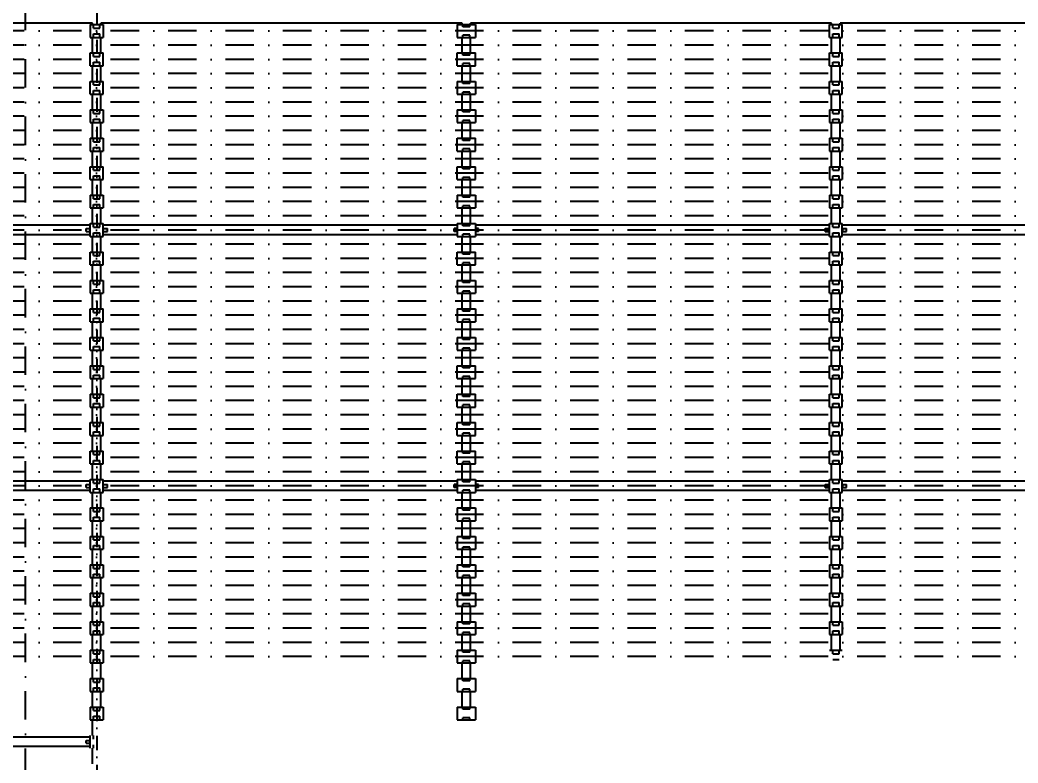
# Model space of a CAD drawing. Extents: x 641 to 1467, y 11 to 605.
# Drawn here: x 765.1 to 940.6, y 377.4 to 508.1 of the extents above; entities that cross this region are included whole.
import ezdxf

# ---------------------------------------------------------------- set-up
doc = ezdxf.new("R2010")
doc.units = 0
doc.header["$MEASUREMENT"] = 0
doc.linetypes.add('DASHDOT', pattern=[1, 0.5, -0.25, 0, -0.25])
doc.layers.get('0').update_dxf_attribs({"linetype": 'CONTINUOUS'})
doc.layers.get('DEFPOINTS').update_dxf_attribs({"linetype": 'CONTINUOUS'})
for name, color, linetype in [('DD0-2', 4, 'CONTINUOUS'), ('M1-1', 2, 'CONTINUOUS'), ('M1-2', 2, 'CONTINUOUS'), ('M21-1', 2, 'CONTINUOUS')]:
    doc.layers.add(name, color=color, linetype=linetype)
doc.styles.add('FS2312', font='', dxfattribs={"width": 0.8})
doc.styles.get('FS2312').set_extended_font_data('SimSun')
doc.dimstyles.new('ISO-25', dxfattribs={"dimtxt": 3.5, "dimasz": 3, "dimexe": 1.5, "dimexo": 0.5, "dimtad": 1, "dimdec": 1, "dimlfac": 2, "dimdsep": 46, "dimtxsty": 'FS2312', "dimblk": 'OPEN30', "dimcen": 0.09, "dimclrd": 4, "dimclre": 4, "dimclrt": 4, "dimadec": 0, "dimazin": 0, "dimtfac": 1, "dimtdec": 1, "dimtmove": 0, "dimatfit": 3, "dimldrblk": 'OPEN30', "dimfxl": 1, "dimlwd": 18, "dimlwe": 18, "dimarcsym": 0})

# ---------------------------------------------------------------- blocks, each defined once
blk = doc.blocks.new('_Open30')
at = {"color": 0, "linetype": 'ByBlock', "lineweight": -2}
for p, q in [((-1, 0.268), (0, 0)), ((0, 0), (-1, -0.268)), ((0, 0), (-1, 0))]:
    blk.add_line(p, q, dxfattribs=at)
blk = doc.blocks.new('*D304')
at = {"layer": 'DD0-2', "color": 4, "lineweight": 18, "transparency": 16777216}
for p, q in [((968.35, 510.14), (990.1, 510.14)), ((988.6, 254.64), (988.6, 507.14)), ((772.1, 251.64), (990.1, 251.64))]:
    blk.add_line(p, q, dxfattribs=at)
at = {"layer": 'DEFPOINTS', "color": 0, "transparency": 16777216}
for p in [(967.85, 510.14), (988.6, 510.14), (771.6, 251.64)]:
    blk.add_point(p, dxfattribs=at)
at = {"layer": 'DD0-2', "color": 4, "lineweight": 18, "transparency": 16777216, "xscale": 3, "yscale": 3, "zscale": 3}
for p, rotation in [((988.6, 510.14), 90), ((988.6, 251.64), 270)]:
    blk.add_blockref('_Open30', p, dxfattribs=dict(at, rotation=rotation))
at = {"layer": 'DD0-2', "color": 4, "transparency": 16777216, "insert": (984.46, 380.89), "char_height": 3.5, "attachment_point": 5, "rotation": 90, "style": 'FS2312'}
blk.add_mtext('517{\\H0.6x;\\S+0.2^ -0.3;}（大）', dxfattribs=at)

msp = doc.modelspace()

# ---------------------------------------------------------------- linework, layer by layer
at = {"layer": 'M1-1', "color": 7, "linetype": 'DASHDOT', "ltscale": 10}
for p, q in [((766.097, 243.6765), (766.097, 519.8985)), ((967.847, 506.1415), (719.347, 506.1415)), ((967.847, 503.6415), (719.347, 503.6415)), ((967.847, 501.1415), (719.347, 501.1415)), ((967.847, 498.6415), (719.347, 498.6415)), ((967.847, 496.1415), (719.347, 496.1415)), ((967.847, 493.6415), (719.347, 493.6415)), ((967.847, 491.1415), (719.347, 491.1415)), ((967.847, 488.6415), (719.347, 488.6415)), ((967.847, 486.1415), (719.347, 486.1415)), ((967.847, 483.6415), (719.347, 483.6415)), ((967.847, 481.1415), (719.347, 481.1415)), ((967.847, 478.6415), (719.347, 478.6415)), ((967.847, 476.1415), (719.347, 476.1415)), ((967.847, 473.6415), (719.347, 473.6415)), ((967.847, 471.1415), (719.347, 471.1415)), ((967.847, 468.6415), (719.347, 468.6415)), ((967.847, 466.1415), (719.347, 466.1415)), ((967.847, 463.6415), (719.347, 463.6415)), ((967.847, 461.1415), (719.347, 461.1415)), ((967.847, 458.6415), (719.347, 458.6415)), ((967.847, 456.1415), (719.347, 456.1415)), ((967.847, 453.6415), (719.347, 453.6415)), ((967.847, 451.1415), (719.347, 451.1415)), ((967.847, 448.6415), (719.347, 448.6415)), ((967.847, 446.1415), (719.347, 446.1415)), ((967.847, 443.6415), (719.347, 443.6415)), ((967.847, 441.1415), (719.347, 441.1415)), ((967.847, 438.6415), (719.347, 438.6415)), ((967.847, 436.1415), (719.347, 436.1415)), ((967.847, 433.6415), (719.347, 433.6415)), ((967.847, 431.1415), (719.347, 431.1415)), ((967.847, 428.6415), (719.347, 428.6415)), ((967.847, 426.1415), (719.347, 426.1415)), ((967.847, 423.6415), (719.347, 423.6415)), ((967.847, 421.1415), (719.347, 421.1415)), ((967.847, 418.6415), (719.347, 418.6415)), ((967.847, 416.1415), (719.347, 416.1415)), ((967.847, 413.6415), (719.347, 413.6415)), ((967.847, 411.1415), (719.347, 411.1415)), ((967.847, 408.6415), (719.347, 408.6415)), ((967.847, 406.1415), (719.347, 406.1415)), ((967.847, 403.6415), (719.347, 403.6415)), ((967.847, 401.1415), (719.347, 401.1415)), ((967.847, 398.6415), (719.347, 398.6415)), ((967.847, 396.1415), (719.347, 396.1415))]:
    msp.add_line(p, q, dxfattribs=at)
at = {"layer": 'M1-2'}
for p, q in [((777.847, 507.5015), (721.597, 507.5015)), ((777.847, 507.2665), (777.847, 507.5015)), ((842.847, 507.5015), (779.347, 507.5015)), ((779.347, 507.2665), (779.347, 507.5015)), ((842.847, 507.2665), (842.847, 507.5015)), ((907.847, 507.5015), (844.347, 507.5015)), ((844.347, 507.2665), (844.347, 507.5015)), ((907.847, 507.2665), (907.847, 507.5015)), ((965.597, 507.5015), (909.347, 507.5015)), ((909.347, 507.2665), (909.347, 507.5015)), ((777.472, 507.2665), (777.472, 505.0165)), ((777.472, 507.2665), (779.722, 507.2665)), ((778.047, 506.6415), (778.047, 507.2665)), ((778.047, 506.6415), (779.147, 506.6415)), ((778.047, 505.0165), (778.047, 505.6415)), ((778.047, 505.6415), (779.147, 505.6415)), ((779.147, 506.6415), (779.147, 507.2665)), ((779.147, 505.0165), (779.147, 505.6415)), ((779.722, 507.2665), (779.722, 505.0165)), ((841.972, 507.2665), (841.972, 505.0165)), ((841.972, 507.2665), (845.222, 507.2665)), ((842.972, 506.8915), (842.972, 507.2665)), ((844.222, 506.8915), (842.972, 506.8915)), ((844.222, 506.8915), (844.222, 507.2665)), ((845.222, 507.2665), (845.222, 505.0165)), ((907.472, 505.0165), (907.472, 507.2665)), ((907.472, 507.2665), (909.722, 507.2665)), ((908.047, 506.6415), (908.047, 507.2665)), ((908.047, 506.6415), (909.147, 506.6415)), ((908.047, 505.0165), (908.047, 505.6415)), ((908.047, 505.6415), (909.147, 505.6415)), ((909.147, 506.6415), (909.147, 507.2665)), ((909.147, 505.0165), (909.147, 505.6415)), ((909.722, 505.0165), (909.722, 507.2665)), ((777.472, 505.0165), (779.722, 505.0165)), ((777.847, 502.2665), (777.847, 505.0165)), ((779.347, 502.2665), (779.347, 505.0165)), ((841.972, 505.0165), (845.222, 505.0165)), ((842.847, 502.2665), (842.847, 505.0165)), ((844.222, 505.3915), (842.972, 505.3915)), ((842.972, 505.0165), (842.972, 505.3915)), ((844.222, 505.0165), (844.222, 505.3915)), ((844.347, 502.2665), (844.347, 505.0165)), ((907.472, 505.0165), (909.722, 505.0165)), ((907.847, 502.2665), (907.847, 505.0165)), ((909.347, 502.2665), (909.347, 505.0165)), ((777.472, 500.0165), (777.472, 502.2665)), ((777.472, 502.2665), (779.722, 502.2665)), ((778.047, 501.6415), (778.047, 502.2665)), ((779.147, 501.6415), (779.147, 502.2665)), ((779.722, 500.0165), (779.722, 502.2665)), ((841.972, 500.0165), (841.972, 502.2665)), ((841.972, 502.2665), (845.222, 502.2665)), ((842.972, 501.8915), (842.972, 502.2665)), ((844.222, 501.8915), (844.222, 502.2665)), ((845.222, 500.0165), (845.222, 502.2665)), ((907.472, 500.0165), (907.472, 502.2665)), ((907.472, 502.2665), (909.722, 502.2665)), ((908.047, 501.6415), (908.047, 502.2665)), ((909.147, 501.6415), (909.147, 502.2665)), ((909.722, 500.0165), (909.722, 502.2665)), ((778.047, 501.6415), (779.147, 501.6415)), ((778.047, 500.0165), (778.047, 500.6415)), ((778.047, 500.6415), (779.147, 500.6415)), ((779.147, 500.0165), (779.147, 500.6415)), ((844.222, 501.8915), (842.972, 501.8915)), ((844.222, 500.3915), (842.972, 500.3915)), ((842.972, 500.0165), (842.972, 500.3915)), ((844.222, 500.0165), (844.222, 500.3915)), ((908.047, 501.6415), (909.147, 501.6415)), ((908.047, 500.0165), (908.047, 500.6415)), ((908.047, 500.6415), (909.147, 500.6415)), ((909.147, 500.0165), (909.147, 500.6415)), ((777.472, 500.0165), (779.722, 500.0165)), ((777.847, 497.2665), (777.847, 500.0165)), ((779.347, 497.2665), (779.347, 500.0165)), ((841.972, 500.0165), (845.222, 500.0165)), ((842.847, 497.2665), (842.847, 500.0165)), ((844.347, 497.2665), (844.347, 500.0165)), ((907.472, 500.0165), (909.722, 500.0165)), ((907.847, 497.2665), (907.847, 500.0165)), ((909.347, 497.2665), (909.347, 500.0165)), ((777.472, 495.0165), (777.472, 497.2665)), ((777.472, 497.2665), (779.722, 497.2665)), ((778.047, 496.6415), (778.047, 497.2665)), ((779.147, 496.6415), (779.147, 497.2665)), ((779.722, 495.0165), (779.722, 497.2665)), ((841.972, 497.2665), (841.972, 495.0165)), ((841.972, 497.2665), (845.222, 497.2665)), ((842.972, 496.8915), (842.972, 497.2665)), ((844.222, 496.8915), (842.972, 496.8915)), ((844.222, 496.8915), (844.222, 497.2665)), ((845.222, 497.2665), (845.222, 495.0165)), ((907.472, 495.0165), (907.472, 497.2665)), ((907.472, 497.2665), (909.722, 497.2665)), ((908.047, 496.6415), (908.047, 497.2665)), ((909.147, 496.6415), (909.147, 497.2665)), ((909.722, 495.0165), (909.722, 497.2665)), ((778.047, 496.6415), (779.147, 496.6415)), ((778.047, 495.0165), (778.047, 495.6415)), ((778.047, 495.6415), (779.147, 495.6415)), ((779.147, 495.0165), (779.147, 495.6415)), ((844.222, 495.3915), (842.972, 495.3915)), ((842.972, 495.0165), (842.972, 495.3915)), ((844.222, 495.0165), (844.222, 495.3915)), ((908.047, 496.6415), (909.147, 496.6415)), ((908.047, 495.0165), (908.047, 495.6415)), ((908.047, 495.6415), (909.147, 495.6415)), ((909.147, 495.0165), (909.147, 495.6415)), ((777.472, 495.0165), (779.722, 495.0165)), ((777.847, 492.2665), (777.847, 495.0165)), ((779.347, 492.2665), (779.347, 495.0165)), ((841.972, 495.0165), (845.222, 495.0165)), ((842.847, 492.2665), (842.847, 495.0165)), ((844.347, 492.2665), (844.347, 495.0165)), ((907.472, 495.0165), (909.722, 495.0165)), ((907.847, 492.2665), (907.847, 495.0165)), ((909.347, 492.2665), (909.347, 495.0165)), ((777.472, 492.2665), (777.472, 490.0165)), ((777.472, 492.2665), (779.722, 492.2665)), ((778.047, 491.6415), (778.047, 492.2665)), ((778.047, 491.6415), (779.147, 491.6415)), ((779.147, 491.6415), (779.147, 492.2665)), ((779.722, 492.2665), (779.722, 490.0165)), ((841.972, 492.2665), (841.972, 490.0165)), ((841.972, 492.2665), (845.222, 492.2665)), ((842.972, 491.8915), (842.972, 492.2665)), ((844.222, 491.8915), (842.972, 491.8915)), ((844.222, 491.8915), (844.222, 492.2665)), ((845.222, 492.2665), (845.222, 490.0165)), ((907.472, 492.2665), (907.472, 490.0165)), ((907.472, 492.2665), (909.722, 492.2665)), ((908.047, 491.6415), (908.047, 492.2665)), ((908.047, 491.6415), (909.147, 491.6415)), ((909.147, 491.6415), (909.147, 492.2665)), ((909.722, 492.2665), (909.722, 490.0165)), ((777.472, 490.0165), (779.722, 490.0165)), ((777.847, 487.2665), (777.847, 490.0165)), ((778.047, 490.0165), (778.047, 490.6415)), ((778.047, 490.6415), (779.147, 490.6415)), ((779.147, 490.0165), (779.147, 490.6415)), ((779.347, 487.2665), (779.347, 490.0165)), ((841.972, 490.0165), (845.222, 490.0165)), ((842.847, 487.2665), (842.847, 490.0165)), ((844.222, 490.3915), (842.972, 490.3915)), ((842.972, 490.0165), (842.972, 490.3915)), ((844.222, 490.0165), (844.222, 490.3915)), ((844.347, 487.2665), (844.347, 490.0165)), ((907.472, 490.0165), (909.722, 490.0165)), ((907.847, 487.2665), (907.847, 490.0165)), ((908.047, 490.0165), (908.047, 490.6415)), ((908.047, 490.6415), (909.147, 490.6415)), ((909.147, 490.0165), (909.147, 490.6415)), ((909.347, 487.2665), (909.347, 490.0165)), ((777.472, 487.2665), (777.472, 485.0165)), ((777.472, 487.2665), (779.722, 487.2665)), ((778.047, 486.6415), (778.047, 487.2665)), ((778.047, 486.6415), (779.147, 486.6415)), ((779.147, 486.6415), (779.147, 487.2665)), ((779.722, 487.2665), (779.722, 485.0165)), ((841.972, 485.0165), (841.972, 487.2665)), ((841.972, 487.2665), (845.222, 487.2665)), ((842.972, 486.8915), (842.972, 487.2665)), ((844.222, 486.8915), (842.972, 486.8915)), ((844.222, 486.8915), (844.222, 487.2665)), ((845.222, 485.0165), (845.222, 487.2665)), ((907.472, 487.2665), (907.472, 485.0165)), ((907.472, 487.2665), (909.722, 487.2665)), ((908.047, 486.6415), (908.047, 487.2665)), ((908.047, 486.6415), (909.147, 486.6415)), ((909.147, 486.6415), (909.147, 487.2665)), ((909.722, 487.2665), (909.722, 485.0165)), ((777.472, 485.0165), (779.722, 485.0165)), ((777.847, 482.2665), (777.847, 485.0165)), ((778.047, 485.0165), (778.047, 485.6415)), ((778.047, 485.6415), (779.147, 485.6415)), ((779.147, 485.0165), (779.147, 485.6415)), ((779.347, 482.2665), (779.347, 485.0165)), ((841.972, 485.0165), (845.222, 485.0165)), ((842.847, 482.2665), (842.847, 485.0165)), ((844.222, 485.3915), (842.972, 485.3915)), ((842.972, 485.0165), (842.972, 485.3915)), ((844.222, 485.0165), (844.222, 485.3915)), ((844.347, 482.2665), (844.347, 485.0165)), ((907.472, 485.0165), (909.722, 485.0165)), ((907.847, 482.2665), (907.847, 485.0165)), ((908.047, 485.0165), (908.047, 485.6415)), ((908.047, 485.6415), (909.147, 485.6415)), ((909.147, 485.0165), (909.147, 485.6415)), ((909.347, 482.2665), (909.347, 485.0165)), ((777.472, 480.0165), (777.472, 482.2665)), ((777.472, 482.2665), (779.722, 482.2665)), ((778.047, 481.6415), (778.047, 482.2665)), ((778.047, 481.6415), (779.147, 481.6415)), ((779.147, 481.6415), (779.147, 482.2665)), ((779.722, 480.0165), (779.722, 482.2665)), ((841.972, 480.0165), (841.972, 482.2665)), ((841.972, 482.2665), (845.222, 482.2665)), ((842.972, 481.8915), (842.972, 482.2665)), ((844.222, 481.8915), (842.972, 481.8915)), ((844.222, 481.8915), (844.222, 482.2665)), ((845.222, 480.0165), (845.222, 482.2665)), ((907.472, 482.2665), (907.472, 480.0165)), ((907.472, 482.2665), (909.722, 482.2665)), ((908.047, 481.6415), (908.047, 482.2665)), ((908.047, 481.6415), (909.147, 481.6415)), ((909.147, 481.6415), (909.147, 482.2665)), ((909.722, 482.2665), (909.722, 480.0165)), ((777.472, 480.0165), (779.722, 480.0165)), ((777.847, 477.2665), (777.847, 480.0165)), ((778.047, 480.0165), (778.047, 480.6415)), ((778.047, 480.6415), (779.147, 480.6415)), ((779.147, 480.0165), (779.147, 480.6415)), ((779.347, 477.2665), (779.347, 480.0165)), ((841.972, 480.0165), (845.222, 480.0165)), ((842.847, 477.2665), (842.847, 480.0165)), ((844.222, 480.3915), (842.972, 480.3915)), ((842.972, 480.0165), (842.972, 480.3915)), ((844.222, 480.0165), (844.222, 480.3915)), ((844.347, 477.2665), (844.347, 480.0165)), ((907.472, 480.0165), (909.722, 480.0165)), ((907.847, 477.2665), (907.847, 480.0165)), ((908.047, 480.0165), (908.047, 480.6415)), ((908.047, 480.6415), (909.147, 480.6415)), ((909.147, 480.0165), (909.147, 480.6415)), ((909.347, 477.2665), (909.347, 480.0165)), ((777.472, 477.2665), (777.472, 475.0165)), ((777.472, 477.2665), (779.722, 477.2665)), ((778.047, 476.6415), (778.047, 477.2665)), ((778.047, 476.6415), (779.147, 476.6415)), ((779.147, 476.6415), (779.147, 477.2665)), ((779.722, 477.2665), (779.722, 475.0165)), ((841.972, 477.2665), (841.972, 475.0165)), ((841.972, 477.2665), (845.222, 477.2665)), ((842.972, 476.8915), (842.972, 477.2665)), ((844.222, 476.8915), (842.972, 476.8915)), ((844.222, 476.8915), (844.222, 477.2665)), ((845.222, 477.2665), (845.222, 475.0165)), ((907.472, 477.2665), (907.472, 475.0165)), ((907.472, 477.2665), (909.722, 477.2665)), ((908.047, 476.6415), (908.047, 477.2665)), ((908.047, 476.6415), (909.147, 476.6415)), ((909.147, 476.6415), (909.147, 477.2665)), ((909.722, 477.2665), (909.722, 475.0165)), ((777.472, 475.0165), (779.722, 475.0165)), ((777.847, 472.2665), (777.847, 475.0165)), ((778.047, 475.0165), (778.047, 475.6415)), ((778.047, 475.6415), (779.147, 475.6415)), ((779.147, 475.0165), (779.147, 475.6415)), ((779.347, 472.2665), (779.347, 475.0165)), ((841.972, 475.0165), (845.222, 475.0165)), ((842.847, 472.2665), (842.847, 475.0165)), ((844.222, 475.3915), (842.972, 475.3915)), ((842.972, 475.0165), (842.972, 475.3915)), ((844.222, 475.0165), (844.222, 475.3915)), ((844.347, 472.2665), (844.347, 475.0165)), ((907.472, 475.0165), (909.722, 475.0165)), ((907.847, 472.2665), (907.847, 475.0165)), ((908.047, 475.0165), (908.047, 475.6415)), ((908.047, 475.6415), (909.147, 475.6415)), ((909.147, 475.0165), (909.147, 475.6415)), ((909.347, 472.2665), (909.347, 475.0165)), ((777.472, 470.0165), (777.472, 472.2665)), ((777.472, 472.2665), (779.722, 472.2665)), ((778.047, 471.6415), (778.047, 472.2665)), ((779.147, 471.6415), (779.147, 472.2665)), ((779.722, 470.0165), (779.722, 472.2665)), ((841.972, 472.2665), (841.972, 470.0165)), ((841.972, 472.2665), (845.222, 472.2665)), ((842.972, 471.8915), (842.972, 472.2665)), ((844.222, 471.8915), (844.222, 472.2665)), ((845.222, 472.2665), (845.222, 470.0165)), ((907.472, 470.0165), (907.472, 472.2665)), ((907.472, 472.2665), (909.722, 472.2665)), ((908.047, 471.6415), (908.047, 472.2665)), ((909.147, 471.6415), (909.147, 472.2665)), ((909.722, 470.0165), (909.722, 472.2665)), ((777.472, 471.9665), (721.597, 471.9665)), ((776.722, 470.8915), (776.722, 471.3915)), ((776.722, 471.3915), (777.472, 471.3915)), ((776.722, 470.8915), (777.472, 470.8915)), ((778.047, 471.6415), (779.147, 471.6415)), ((778.047, 470.0165), (778.047, 470.6415)), ((778.047, 470.6415), (779.147, 470.6415)), ((779.147, 470.0165), (779.147, 470.6415)), ((841.972, 471.9665), (779.722, 471.9665)), ((779.722, 471.3915), (780.472, 471.3915)), ((779.722, 470.8915), (780.472, 470.8915)), ((780.472, 470.8915), (780.472, 471.3915)), ((841.472, 470.8915), (841.472, 471.3915)), ((841.972, 471.3915), (841.472, 471.3915)), ((841.972, 470.8915), (841.472, 470.8915)), ((844.222, 471.8915), (842.972, 471.8915)), ((907.472, 471.9665), (845.222, 471.9665)), ((845.722, 471.3915), (845.222, 471.3915)), ((845.722, 470.8915), (845.222, 470.8915)), ((845.722, 470.8915), (845.722, 471.3915)), ((906.722, 470.8915), (906.722, 471.3915)), ((906.722, 471.3915), (907.472, 471.3915)), ((906.722, 470.8915), (907.472, 470.8915)), ((908.047, 471.6415), (909.147, 471.6415)), ((908.047, 470.0165), (908.047, 470.6415)), ((908.047, 470.6415), (909.147, 470.6415)), ((909.147, 470.0165), (909.147, 470.6415)), ((965.597, 471.9665), (909.722, 471.9665)), ((909.722, 471.3915), (910.472, 471.3915)), ((909.722, 470.8915), (910.472, 470.8915)), ((910.472, 470.8915), (910.472, 471.3915)), ((777.472, 470.3165), (721.597, 470.3165)), ((777.472, 470.0165), (779.722, 470.0165)), ((777.847, 467.2665), (777.847, 470.0165)), ((779.347, 467.2665), (779.347, 470.0165)), ((841.972, 470.3165), (779.722, 470.3165)), ((841.972, 470.0165), (845.222, 470.0165)), ((842.847, 467.2665), (842.847, 470.0165)), ((844.222, 470.3915), (842.972, 470.3915)), ((842.972, 470.0165), (842.972, 470.3915)), ((844.222, 470.0165), (844.222, 470.3915)), ((844.347, 467.2665), (844.347, 470.0165)), ((907.472, 470.3165), (845.222, 470.3165)), ((907.472, 470.0165), (909.722, 470.0165)), ((907.847, 467.2665), (907.847, 470.0165)), ((909.347, 467.2665), (909.347, 470.0165)), ((965.597, 470.3165), (909.722, 470.3165)), ((777.472, 465.0165), (777.472, 467.2665)), ((777.472, 467.2665), (779.722, 467.2665)), ((778.047, 466.6415), (778.047, 467.2665)), ((779.147, 466.6415), (779.147, 467.2665)), ((779.722, 465.0165), (779.722, 467.2665)), ((841.972, 465.0165), (841.972, 467.2665)), ((841.972, 467.2665), (845.222, 467.2665)), ((842.972, 466.8915), (842.972, 467.2665)), ((844.222, 466.8915), (844.222, 467.2665)), ((845.222, 465.0165), (845.222, 467.2665)), ((907.472, 465.0165), (907.472, 467.2665)), ((907.472, 467.2665), (909.722, 467.2665)), ((908.047, 466.6415), (908.047, 467.2665)), ((909.147, 466.6415), (909.147, 467.2665)), ((909.722, 465.0165), (909.722, 467.2665)), ((778.047, 466.6415), (779.147, 466.6415)), ((778.047, 465.0165), (778.047, 465.6415)), ((778.047, 465.6415), (779.147, 465.6415)), ((779.147, 465.0165), (779.147, 465.6415)), ((844.222, 466.8915), (842.972, 466.8915)), ((844.222, 465.3915), (842.972, 465.3915)), ((842.972, 465.0165), (842.972, 465.3915)), ((844.222, 465.0165), (844.222, 465.3915)), ((908.047, 466.6415), (909.147, 466.6415)), ((908.047, 465.0165), (908.047, 465.6415)), ((908.047, 465.6415), (909.147, 465.6415)), ((909.147, 465.0165), (909.147, 465.6415)), ((777.472, 465.0165), (779.722, 465.0165)), ((777.847, 462.2665), (777.847, 465.0165)), ((779.347, 462.2665), (779.347, 465.0165)), ((841.972, 465.0165), (845.222, 465.0165)), ((842.847, 462.2665), (842.847, 465.0165)), ((844.347, 462.2665), (844.347, 465.0165)), ((907.472, 465.0165), (909.722, 465.0165)), ((907.847, 462.2665), (907.847, 465.0165)), ((909.347, 462.2665), (909.347, 465.0165)), ((777.472, 462.2665), (777.472, 460.0165)), ((777.472, 462.2665), (779.722, 462.2665)), ((778.047, 461.6415), (778.047, 462.2665)), ((779.147, 461.6415), (779.147, 462.2665)), ((779.722, 462.2665), (779.722, 460.0165)), ((841.972, 462.2665), (841.972, 460.0165)), ((841.972, 462.2665), (845.222, 462.2665)), ((842.972, 461.8915), (842.972, 462.2665)), ((844.222, 461.8915), (842.972, 461.8915)), ((844.222, 461.8915), (844.222, 462.2665)), ((845.222, 462.2665), (845.222, 460.0165)), ((907.472, 460.0165), (907.472, 462.2665)), ((907.472, 462.2665), (909.722, 462.2665)), ((908.047, 461.6415), (908.047, 462.2665)), ((909.147, 461.6415), (909.147, 462.2665)), ((909.722, 460.0165), (909.722, 462.2665)), ((777.472, 460.0165), (779.722, 460.0165)), ((777.847, 457.2665), (777.847, 460.0165)), ((778.047, 461.6415), (779.147, 461.6415)), ((778.047, 460.0165), (778.047, 460.6415)), ((778.047, 460.6415), (779.147, 460.6415)), ((779.147, 460.0165), (779.147, 460.6415)), ((779.347, 457.2665), (779.347, 460.0165)), ((841.972, 460.0165), (845.222, 460.0165)), ((842.847, 457.2665), (842.847, 460.0165)), ((844.222, 460.3915), (842.972, 460.3915)), ((842.972, 460.0165), (842.972, 460.3915)), ((844.222, 460.0165), (844.222, 460.3915)), ((844.347, 457.2665), (844.347, 460.0165)), ((907.472, 460.0165), (909.722, 460.0165)), ((907.847, 457.2665), (907.847, 460.0165)), ((908.047, 461.6415), (909.147, 461.6415)), ((908.047, 460.0165), (908.047, 460.6415)), ((908.047, 460.6415), (909.147, 460.6415)), ((909.147, 460.0165), (909.147, 460.6415)), ((909.347, 457.2665), (909.347, 460.0165)), ((777.472, 455.0165), (777.472, 457.2665)), ((777.472, 457.2665), (779.722, 457.2665)), ((778.047, 456.6415), (778.047, 457.2665)), ((778.047, 456.6415), (779.147, 456.6415)), ((779.147, 456.6415), (779.147, 457.2665)), ((779.722, 455.0165), (779.722, 457.2665)), ((841.972, 457.2665), (841.972, 455.0165)), ((841.972, 457.2665), (845.222, 457.2665)), ((842.972, 456.8915), (842.972, 457.2665)), ((844.222, 456.8915), (842.972, 456.8915)), ((844.222, 456.8915), (844.222, 457.2665)), ((845.222, 457.2665), (845.222, 455.0165)), ((907.472, 455.0165), (907.472, 457.2665)), ((907.472, 457.2665), (909.722, 457.2665)), ((908.047, 456.6415), (908.047, 457.2665)), ((908.047, 456.6415), (909.147, 456.6415)), ((909.147, 456.6415), (909.147, 457.2665)), ((909.722, 455.0165), (909.722, 457.2665)), ((777.472, 455.0165), (779.722, 455.0165)), ((777.847, 452.2665), (777.847, 455.0165)), ((778.047, 455.0165), (778.047, 455.6415)), ((778.047, 455.6415), (779.147, 455.6415)), ((779.147, 455.0165), (779.147, 455.6415)), ((779.347, 452.2665), (779.347, 455.0165)), ((841.972, 455.0165), (845.222, 455.0165)), ((842.847, 452.2665), (842.847, 455.0165)), ((844.222, 455.3915), (842.972, 455.3915)), ((842.972, 455.0165), (842.972, 455.3915)), ((844.222, 455.0165), (844.222, 455.3915)), ((844.347, 452.2665), (844.347, 455.0165)), ((907.472, 455.0165), (909.722, 455.0165)), ((907.847, 452.2665), (907.847, 455.0165)), ((908.047, 455.0165), (908.047, 455.6415)), ((908.047, 455.6415), (909.147, 455.6415)), ((909.147, 455.0165), (909.147, 455.6415)), ((909.347, 452.2665), (909.347, 455.0165)), ((777.472, 450.0165), (777.472, 452.2665)), ((777.472, 452.2665), (779.722, 452.2665)), ((778.047, 451.6415), (778.047, 452.2665)), ((778.047, 451.6415), (779.147, 451.6415)), ((779.147, 451.6415), (779.147, 452.2665)), ((779.722, 450.0165), (779.722, 452.2665)), ((841.972, 452.2665), (841.972, 450.0165)), ((841.972, 452.2665), (845.222, 452.2665)), ((842.972, 451.8915), (842.972, 452.2665)), ((844.222, 451.8915), (842.972, 451.8915)), ((844.222, 451.8915), (844.222, 452.2665)), ((845.222, 452.2665), (845.222, 450.0165)), ((907.472, 450.0165), (907.472, 452.2665)), ((907.472, 452.2665), (909.722, 452.2665)), ((908.047, 451.6415), (908.047, 452.2665)), ((908.047, 451.6415), (909.147, 451.6415)), ((909.147, 451.6415), (909.147, 452.2665)), ((909.722, 450.0165), (909.722, 452.2665)), ((777.472, 450.0165), (779.722, 450.0165)), ((777.847, 447.2665), (777.847, 450.0165)), ((778.047, 450.0165), (778.047, 450.6415)), ((778.047, 450.6415), (779.147, 450.6415)), ((779.147, 450.0165), (779.147, 450.6415)), ((779.347, 447.2665), (779.347, 450.0165)), ((841.972, 450.0165), (845.222, 450.0165)), ((842.847, 447.2665), (842.847, 450.0165)), ((844.222, 450.3915), (842.972, 450.3915)), ((842.972, 450.0165), (842.972, 450.3915)), ((844.222, 450.0165), (844.222, 450.3915)), ((844.347, 447.2665), (844.347, 450.0165)), ((907.472, 450.0165), (909.722, 450.0165)), ((907.847, 447.2665), (907.847, 450.0165)), ((908.047, 450.0165), (908.047, 450.6415)), ((908.047, 450.6415), (909.147, 450.6415)), ((909.147, 450.0165), (909.147, 450.6415)), ((909.347, 447.2665), (909.347, 450.0165)), ((777.472, 447.2665), (777.472, 445.0165)), ((777.472, 447.2665), (779.722, 447.2665)), ((778.047, 446.6415), (778.047, 447.2665)), ((778.047, 446.6415), (779.147, 446.6415)), ((779.147, 446.6415), (779.147, 447.2665)), ((779.722, 447.2665), (779.722, 445.0165)), ((841.972, 445.0165), (841.972, 447.2665)), ((841.972, 447.2665), (845.222, 447.2665)), ((842.972, 446.8915), (842.972, 447.2665)), ((844.222, 446.8915), (842.972, 446.8915)), ((844.222, 446.8915), (844.222, 447.2665)), ((845.222, 445.0165), (845.222, 447.2665)), ((907.472, 445.0165), (907.472, 447.2665)), ((907.472, 447.2665), (909.722, 447.2665)), ((908.047, 446.6415), (908.047, 447.2665)), ((908.047, 446.6415), (909.147, 446.6415)), ((909.147, 446.6415), (909.147, 447.2665)), ((909.722, 445.0165), (909.722, 447.2665)), ((777.472, 445.0165), (779.722, 445.0165)), ((777.847, 442.2665), (777.847, 445.0165)), ((778.047, 445.0165), (778.047, 445.6415)), ((778.047, 445.6415), (779.147, 445.6415)), ((779.147, 445.0165), (779.147, 445.6415)), ((779.347, 442.2665), (779.347, 445.0165)), ((841.972, 445.0165), (845.222, 445.0165)), ((842.847, 442.2665), (842.847, 445.0165)), ((844.222, 445.3915), (842.972, 445.3915)), ((842.972, 445.0165), (842.972, 445.3915)), ((844.222, 445.0165), (844.222, 445.3915)), ((844.347, 442.2665), (844.347, 445.0165)), ((907.472, 445.0165), (909.722, 445.0165)), ((907.847, 442.2665), (907.847, 445.0165)), ((908.047, 445.0165), (908.047, 445.6415)), ((908.047, 445.6415), (909.147, 445.6415)), ((909.147, 445.0165), (909.147, 445.6415)), ((909.347, 442.2665), (909.347, 445.0165)), ((777.472, 442.2665), (777.472, 440.0165)), ((777.472, 442.2665), (779.722, 442.2665)), ((778.047, 441.6415), (778.047, 442.2665)), ((778.047, 441.6415), (779.147, 441.6415)), ((778.047, 440.0165), (778.047, 440.6415)), ((778.047, 440.6415), (779.147, 440.6415)), ((779.147, 441.6415), (779.147, 442.2665)), ((779.147, 440.0165), (779.147, 440.6415)), ((779.722, 442.2665), (779.722, 440.0165)), ((841.972, 440.0165), (841.972, 442.2665)), ((841.972, 442.2665), (845.222, 442.2665)), ((842.972, 441.8915), (842.972, 442.2665)), ((844.222, 441.8915), (842.972, 441.8915)), ((844.222, 441.8915), (844.222, 442.2665)), ((845.222, 440.0165), (845.222, 442.2665)), ((907.472, 440.0165), (907.472, 442.2665)), ((907.472, 442.2665), (909.722, 442.2665)), ((908.047, 441.6415), (908.047, 442.2665)), ((908.047, 441.6415), (909.147, 441.6415)), ((908.047, 440.0165), (908.047, 440.6415)), ((908.047, 440.6415), (909.147, 440.6415)), ((909.147, 441.6415), (909.147, 442.2665)), ((909.147, 440.0165), (909.147, 440.6415)), ((909.722, 440.0165), (909.722, 442.2665)), ((777.472, 440.0165), (779.722, 440.0165)), ((777.847, 437.2665), (777.847, 440.0165)), ((779.347, 437.2665), (779.347, 440.0165)), ((841.972, 440.0165), (845.222, 440.0165)), ((842.847, 437.2665), (842.847, 440.0165)), ((844.222, 440.3915), (842.972, 440.3915)), ((842.972, 440.0165), (842.972, 440.3915)), ((844.222, 440.0165), (844.222, 440.3915)), ((844.347, 437.2665), (844.347, 440.0165)), ((907.472, 440.0165), (909.722, 440.0165)), ((907.847, 437.2665), (907.847, 440.0165)), ((909.347, 437.2665), (909.347, 440.0165)), ((777.472, 435.0165), (777.472, 437.2665)), ((777.472, 437.2665), (779.722, 437.2665)), ((778.047, 436.6415), (778.047, 437.2665)), ((779.147, 436.6415), (779.147, 437.2665)), ((779.722, 435.0165), (779.722, 437.2665)), ((841.972, 435.0165), (841.972, 437.2665)), ((841.972, 437.2665), (845.222, 437.2665)), ((842.972, 436.8915), (842.972, 437.2665)), ((844.222, 436.8915), (844.222, 437.2665)), ((845.222, 435.0165), (845.222, 437.2665)), ((907.472, 435.0165), (907.472, 437.2665)), ((907.472, 437.2665), (909.722, 437.2665)), ((908.047, 436.6415), (908.047, 437.2665)), ((909.147, 436.6415), (909.147, 437.2665)), ((909.722, 435.0165), (909.722, 437.2665)), ((778.047, 436.6415), (779.147, 436.6415)), ((778.047, 435.0165), (778.047, 435.6415)), ((778.047, 435.6415), (779.147, 435.6415)), ((779.147, 435.0165), (779.147, 435.6415)), ((844.222, 436.8915), (842.972, 436.8915)), ((844.222, 435.3915), (842.972, 435.3915)), ((842.972, 435.0165), (842.972, 435.3915)), ((844.222, 435.0165), (844.222, 435.3915)), ((908.047, 436.6415), (909.147, 436.6415)), ((908.047, 435.0165), (908.047, 435.6415)), ((908.047, 435.6415), (909.147, 435.6415)), ((909.147, 435.0165), (909.147, 435.6415)), ((777.472, 435.0165), (779.722, 435.0165)), ((777.847, 432.2665), (777.847, 435.0165)), ((779.347, 432.2665), (779.347, 435.0165)), ((841.972, 435.0165), (845.222, 435.0165)), ((842.847, 432.2665), (842.847, 435.0165)), ((844.347, 432.2665), (844.347, 435.0165)), ((907.472, 435.0165), (909.722, 435.0165)), ((907.847, 432.2665), (907.847, 435.0165)), ((909.347, 432.2665), (909.347, 435.0165)), ((777.472, 430.0165), (777.472, 432.2665)), ((777.472, 432.2665), (779.722, 432.2665)), ((778.047, 431.6415), (778.047, 432.2665)), ((779.147, 431.6415), (779.147, 432.2665)), ((779.722, 430.0165), (779.722, 432.2665)), ((841.972, 430.0165), (841.972, 432.2665)), ((841.972, 432.2665), (845.222, 432.2665)), ((842.972, 431.8915), (842.972, 432.2665)), ((844.222, 431.8915), (842.972, 431.8915)), ((844.222, 431.8915), (844.222, 432.2665)), ((845.222, 430.0165), (845.222, 432.2665)), ((907.472, 430.0165), (907.472, 432.2665)), ((907.472, 432.2665), (909.722, 432.2665)), ((908.047, 431.6415), (908.047, 432.2665)), ((909.147, 431.6415), (909.147, 432.2665)), ((909.722, 430.0165), (909.722, 432.2665)), ((778.047, 431.6415), (779.147, 431.6415)), ((778.047, 430.0165), (778.047, 430.6415)), ((778.047, 430.6415), (779.147, 430.6415)), ((779.147, 430.0165), (779.147, 430.6415)), ((844.222, 430.3915), (842.972, 430.3915)), ((842.972, 430.0165), (842.972, 430.3915)), ((844.222, 430.0165), (844.222, 430.3915)), ((908.047, 431.6415), (909.147, 431.6415)), ((908.047, 430.0165), (908.047, 430.6415)), ((908.047, 430.6415), (909.147, 430.6415)), ((909.147, 430.0165), (909.147, 430.6415)), ((777.472, 430.0165), (779.722, 430.0165)), ((777.847, 427.2665), (777.847, 430.0165)), ((779.347, 427.2665), (779.347, 430.0165)), ((841.972, 430.0165), (845.222, 430.0165)), ((842.847, 427.2665), (842.847, 430.0165)), ((844.347, 427.2665), (844.347, 430.0165)), ((907.472, 430.0165), (909.722, 430.0165)), ((907.847, 427.2665), (907.847, 430.0165)), ((909.347, 427.2665), (909.347, 430.0165)), ((777.472, 426.9665), (721.597, 426.9665)), ((777.472, 425.0165), (777.472, 427.2665)), ((777.472, 427.2665), (779.722, 427.2665)), ((778.047, 426.6415), (778.047, 427.2665)), ((778.047, 426.6415), (779.147, 426.6415)), ((779.147, 426.6415), (779.147, 427.2665)), ((779.722, 425.0165), (779.722, 427.2665)), ((841.972, 426.9665), (779.722, 426.9665)), ((841.972, 427.2665), (841.972, 425.0165)), ((841.972, 427.2665), (845.222, 427.2665)), ((842.972, 426.8915), (842.972, 427.2665)), ((844.222, 426.8915), (842.972, 426.8915)), ((844.222, 426.8915), (844.222, 427.2665)), ((845.222, 427.2665), (845.222, 425.0165)), ((907.472, 426.9665), (845.222, 426.9665)), ((907.472, 425.0165), (907.472, 427.2665)), ((907.472, 427.2665), (909.722, 427.2665)), ((908.047, 426.6415), (908.047, 427.2665)), ((908.047, 426.6415), (909.147, 426.6415)), ((909.147, 426.6415), (909.147, 427.2665)), ((909.722, 425.0165), (909.722, 427.2665)), ((965.597, 426.9665), (909.722, 426.9665)), ((777.472, 425.3165), (721.597, 425.3165)), ((776.722, 425.8915), (776.722, 426.3915)), ((776.722, 426.3915), (777.472, 426.3915)), ((776.722, 425.8915), (777.472, 425.8915)), ((777.472, 425.0165), (779.722, 425.0165)), ((777.847, 422.2665), (777.847, 425.0165)), ((778.047, 425.0165), (778.047, 425.6415)), ((778.047, 425.6415), (779.147, 425.6415)), ((779.147, 425.0165), (779.147, 425.6415)), ((779.347, 422.2665), (779.347, 425.0165)), ((779.722, 426.3915), (780.472, 426.3915)), ((779.722, 425.8915), (780.472, 425.8915)), ((841.972, 425.3165), (779.722, 425.3165)), ((780.472, 425.8915), (780.472, 426.3915)), ((841.472, 425.8915), (841.472, 426.3915)), ((841.972, 426.3915), (841.472, 426.3915)), ((841.972, 425.8915), (841.472, 425.8915)), ((841.972, 425.0165), (845.222, 425.0165)), ((842.847, 422.2665), (842.847, 425.0165)), ((844.222, 425.3915), (842.972, 425.3915)), ((842.972, 425.0165), (842.972, 425.3915)), ((844.222, 425.0165), (844.222, 425.3915)), ((844.347, 422.2665), (844.347, 425.0165)), ((845.722, 426.3915), (845.222, 426.3915)), ((845.722, 425.8915), (845.222, 425.8915)), ((907.472, 425.3165), (845.222, 425.3165)), ((845.722, 425.8915), (845.722, 426.3915)), ((906.722, 425.8915), (906.722, 426.3915)), ((906.722, 426.3915), (907.472, 426.3915)), ((906.722, 425.8915), (907.472, 425.8915)), ((907.472, 425.0165), (909.722, 425.0165)), ((907.847, 422.2665), (907.847, 425.0165)), ((908.047, 425.0165), (908.047, 425.6415)), ((908.047, 425.6415), (909.147, 425.6415)), ((909.147, 425.0165), (909.147, 425.6415)), ((909.347, 422.2665), (909.347, 425.0165)), ((909.722, 426.3915), (910.472, 426.3915)), ((909.722, 425.8915), (910.472, 425.8915)), ((965.597, 425.3165), (909.722, 425.3165)), ((910.472, 425.8915), (910.472, 426.3915)), ((777.472, 422.2665), (777.472, 420.0165)), ((777.472, 422.2665), (779.722, 422.2665)), ((778.047, 421.6415), (778.047, 422.2665)), ((778.047, 421.6415), (779.147, 421.6415)), ((779.147, 421.6415), (779.147, 422.2665)), ((779.722, 422.2665), (779.722, 420.0165)), ((841.972, 422.2665), (841.972, 420.0165)), ((841.972, 422.2665), (845.222, 422.2665)), ((842.972, 421.8915), (842.972, 422.2665)), ((844.222, 421.8915), (842.972, 421.8915)), ((844.222, 421.8915), (844.222, 422.2665)), ((845.222, 422.2665), (845.222, 420.0165)), ((907.472, 422.2665), (907.472, 420.0165)), ((907.472, 422.2665), (909.722, 422.2665)), ((908.047, 421.6415), (908.047, 422.2665)), ((908.047, 421.6415), (909.147, 421.6415)), ((909.147, 421.6415), (909.147, 422.2665)), ((909.722, 422.2665), (909.722, 420.0165)), ((777.472, 420.0165), (779.722, 420.0165)), ((777.847, 417.2665), (777.847, 420.0165)), ((778.047, 420.0165), (778.047, 420.6415)), ((778.047, 420.6415), (779.147, 420.6415)), ((779.147, 420.0165), (779.147, 420.6415)), ((779.347, 417.2665), (779.347, 420.0165)), ((841.972, 420.0165), (845.222, 420.0165)), ((842.847, 417.2665), (842.847, 420.0165)), ((844.222, 420.3915), (842.972, 420.3915)), ((842.972, 420.0165), (842.972, 420.3915)), ((844.222, 420.0165), (844.222, 420.3915)), ((844.347, 417.2665), (844.347, 420.0165)), ((907.472, 420.0165), (909.722, 420.0165)), ((907.847, 417.2665), (907.847, 420.0165)), ((908.047, 420.0165), (908.047, 420.6415)), ((908.047, 420.6415), (909.147, 420.6415)), ((909.147, 420.0165), (909.147, 420.6415)), ((909.347, 417.2665), (909.347, 420.0165)), ((777.472, 417.2665), (777.472, 415.0165)), ((777.472, 417.2665), (779.722, 417.2665)), ((778.047, 416.6415), (778.047, 417.2665)), ((778.047, 416.6415), (779.147, 416.6415)), ((779.147, 416.6415), (779.147, 417.2665)), ((779.722, 417.2665), (779.722, 415.0165)), ((841.972, 417.2665), (841.972, 415.0165)), ((841.972, 417.2665), (845.222, 417.2665)), ((842.972, 416.8915), (842.972, 417.2665)), ((844.222, 416.8915), (842.972, 416.8915)), ((844.222, 416.8915), (844.222, 417.2665)), ((845.222, 417.2665), (845.222, 415.0165)), ((907.472, 417.2665), (907.472, 415.0165)), ((907.472, 417.2665), (909.722, 417.2665)), ((908.047, 416.6415), (908.047, 417.2665)), ((908.047, 416.6415), (909.147, 416.6415)), ((909.147, 416.6415), (909.147, 417.2665)), ((909.722, 417.2665), (909.722, 415.0165)), ((777.472, 415.0165), (779.722, 415.0165)), ((777.847, 412.2665), (777.847, 415.0165)), ((778.047, 415.0165), (778.047, 415.6415)), ((778.047, 415.6415), (779.147, 415.6415)), ((779.147, 415.0165), (779.147, 415.6415)), ((779.347, 412.2665), (779.347, 415.0165)), ((841.972, 415.0165), (845.222, 415.0165)), ((842.847, 412.2665), (842.847, 415.0165)), ((844.222, 415.3915), (842.972, 415.3915)), ((842.972, 415.0165), (842.972, 415.3915)), ((844.222, 415.0165), (844.222, 415.3915)), ((844.347, 412.2665), (844.347, 415.0165)), ((907.472, 415.0165), (909.722, 415.0165)), ((907.847, 412.2665), (907.847, 415.0165)), ((908.047, 415.0165), (908.047, 415.6415)), ((908.047, 415.6415), (909.147, 415.6415)), ((909.147, 415.0165), (909.147, 415.6415)), ((909.347, 412.2665), (909.347, 415.0165)), ((777.472, 412.2665), (777.472, 410.0165)), ((777.472, 412.2665), (779.722, 412.2665)), ((778.047, 411.6415), (778.047, 412.2665)), ((778.047, 411.6415), (779.147, 411.6415)), ((779.147, 411.6415), (779.147, 412.2665)), ((779.722, 412.2665), (779.722, 410.0165)), ((841.972, 412.2665), (841.972, 410.0165)), ((841.972, 412.2665), (845.222, 412.2665)), ((842.972, 411.8915), (842.972, 412.2665)), ((844.222, 411.8915), (842.972, 411.8915)), ((844.222, 411.8915), (844.222, 412.2665)), ((845.222, 412.2665), (845.222, 410.0165)), ((907.472, 412.2665), (907.472, 410.0165)), ((907.472, 412.2665), (909.722, 412.2665)), ((908.047, 411.6415), (908.047, 412.2665)), ((908.047, 411.6415), (909.147, 411.6415)), ((909.147, 411.6415), (909.147, 412.2665)), ((909.722, 412.2665), (909.722, 410.0165)), ((777.472, 410.0165), (779.722, 410.0165)), ((777.847, 407.2665), (777.847, 410.0165)), ((778.047, 410.0165), (778.047, 410.6415)), ((778.047, 410.6415), (779.147, 410.6415)), ((779.147, 410.0165), (779.147, 410.6415)), ((779.347, 407.2665), (779.347, 410.0165)), ((841.972, 410.0165), (845.222, 410.0165)), ((842.847, 407.2665), (842.847, 410.0165)), ((844.222, 410.3915), (842.972, 410.3915)), ((842.972, 410.0165), (842.972, 410.3915)), ((844.222, 410.0165), (844.222, 410.3915)), ((844.347, 407.2665), (844.347, 410.0165)), ((907.472, 410.0165), (909.722, 410.0165)), ((907.847, 407.2665), (907.847, 410.0165)), ((908.047, 410.0165), (908.047, 410.6415)), ((908.047, 410.6415), (909.147, 410.6415)), ((909.147, 410.0165), (909.147, 410.6415)), ((909.347, 407.2665), (909.347, 410.0165)), ((777.472, 407.2665), (777.472, 405.0165)), ((777.472, 407.2665), (779.722, 407.2665)), ((778.047, 406.6415), (778.047, 407.2665)), ((779.147, 406.6415), (779.147, 407.2665)), ((779.722, 407.2665), (779.722, 405.0165)), ((841.972, 407.2665), (841.972, 405.0165)), ((841.972, 407.2665), (845.222, 407.2665)), ((842.972, 406.8915), (842.972, 407.2665)), ((844.222, 406.8915), (844.222, 407.2665)), ((845.222, 407.2665), (845.222, 405.0165)), ((907.472, 407.2665), (907.472, 405.0165)), ((907.472, 407.2665), (909.722, 407.2665)), ((908.047, 406.6415), (908.047, 407.2665)), ((909.147, 406.6415), (909.147, 407.2665)), ((909.722, 407.2665), (909.722, 405.0165)), ((778.047, 406.6415), (779.147, 406.6415)), ((778.047, 405.0165), (778.047, 405.6415)), ((778.047, 405.6415), (779.147, 405.6415)), ((779.147, 405.0165), (779.147, 405.6415)), ((844.222, 406.8915), (842.972, 406.8915)), ((908.047, 406.6415), (909.147, 406.6415)), ((908.047, 405.0165), (908.047, 405.6415)), ((908.047, 405.6415), (909.147, 405.6415)), ((909.147, 405.0165), (909.147, 405.6415)), ((777.472, 405.0165), (779.722, 405.0165)), ((777.847, 402.2665), (777.847, 405.0165)), ((779.347, 402.2665), (779.347, 405.0165)), ((841.972, 405.0165), (845.222, 405.0165)), ((842.847, 402.2665), (842.847, 405.0165)), ((844.222, 405.3915), (842.972, 405.3915)), ((842.972, 405.0165), (842.972, 405.3915)), ((844.222, 405.0165), (844.222, 405.3915)), ((844.347, 402.2665), (844.347, 405.0165)), ((907.472, 405.0165), (909.722, 405.0165)), ((907.847, 402.2665), (907.847, 405.0165)), ((909.347, 402.2665), (909.347, 405.0165)), ((777.472, 402.2665), (777.472, 400.0165)), ((777.472, 402.2665), (779.722, 402.2665)), ((778.047, 401.6415), (778.047, 402.2665)), ((779.147, 401.6415), (779.147, 402.2665)), ((779.722, 402.2665), (779.722, 400.0165)), ((841.972, 402.2665), (841.972, 400.0165)), ((841.972, 402.2665), (845.222, 402.2665)), ((842.972, 401.8915), (842.972, 402.2665)), ((844.222, 401.8915), (844.222, 402.2665)), ((845.222, 402.2665), (845.222, 400.0165)), ((907.472, 402.2665), (907.472, 400.0165)), ((907.472, 402.2665), (909.722, 402.2665)), ((908.047, 401.6415), (908.047, 402.2665)), ((909.147, 401.6415), (909.147, 402.2665)), ((909.722, 402.2665), (909.722, 400.0165)), ((778.047, 401.6415), (779.147, 401.6415)), ((778.047, 400.0165), (778.047, 400.6415)), ((778.047, 400.6415), (779.147, 400.6415)), ((779.147, 400.0165), (779.147, 400.6415)), ((844.222, 401.8915), (842.972, 401.8915)), ((844.222, 400.3915), (842.972, 400.3915)), ((842.972, 400.0165), (842.972, 400.3915)), ((844.222, 400.0165), (844.222, 400.3915)), ((908.047, 401.6415), (909.147, 401.6415)), ((908.047, 400.0165), (908.047, 400.6415)), ((908.047, 400.6415), (909.147, 400.6415)), ((909.147, 400.0165), (909.147, 400.6415)), ((777.472, 400.0165), (779.722, 400.0165)), ((777.847, 397.2665), (777.847, 400.0165)), ((779.347, 397.2665), (779.347, 400.0165)), ((841.972, 400.0165), (845.222, 400.0165)), ((842.847, 397.2665), (842.847, 400.0165)), ((844.347, 397.2665), (844.347, 400.0165)), ((907.472, 400.0165), (909.722, 400.0165)), ((907.847, 397.2665), (907.847, 400.0165)), ((909.347, 397.2665), (909.347, 400.0165)), ((777.472, 397.2665), (777.472, 395.0165)), ((777.472, 397.2665), (779.722, 397.2665)), ((778.047, 396.6415), (778.047, 397.2665)), ((779.147, 396.6415), (779.147, 397.2665)), ((779.722, 397.2665), (779.722, 395.0165)), ((841.972, 397.2665), (841.972, 395.0165)), ((841.972, 397.2665), (845.222, 397.2665)), ((842.972, 396.8915), (842.972, 397.2665)), ((844.222, 396.8915), (842.972, 396.8915)), ((844.222, 396.8915), (844.222, 397.2665)), ((845.222, 397.2665), (845.222, 395.0165)), ((907.472, 397.2665), (909.722, 397.2665)), ((908.047, 396.6415), (908.047, 397.2665)), ((909.147, 396.6415), (909.147, 397.2665)), ((777.472, 395.0165), (779.722, 395.0165)), ((777.847, 392.2665), (777.847, 395.0165)), ((778.047, 396.6415), (779.147, 396.6415)), ((778.047, 395.0165), (778.047, 395.6415)), ((778.047, 395.6415), (779.147, 395.6415)), ((779.147, 395.0165), (779.147, 395.6415)), ((779.347, 392.2665), (779.347, 395.0165)), ((841.972, 395.0165), (845.222, 395.0165)), ((842.847, 392.2665), (842.847, 395.0165)), ((844.222, 395.3915), (842.972, 395.3915)), ((842.972, 395.0165), (842.972, 395.3915)), ((844.222, 395.0165), (844.222, 395.3915)), ((844.347, 392.2665), (844.347, 395.0165)), ((908.047, 396.6415), (909.147, 396.6415)), ((908.047, 395.6415), (909.147, 395.6415)), ((777.472, 392.2665), (777.472, 390.0165)), ((777.472, 392.2665), (779.722, 392.2665)), ((778.047, 391.6415), (778.047, 392.2665)), ((778.047, 391.6415), (779.147, 391.6415)), ((779.147, 391.6415), (779.147, 392.2665)), ((779.722, 392.2665), (779.722, 390.0165)), ((841.972, 392.2665), (841.972, 390.0165)), ((841.972, 392.2665), (845.222, 392.2665)), ((842.972, 391.8915), (842.972, 392.2665)), ((844.222, 391.8915), (842.972, 391.8915)), ((844.222, 391.8915), (844.222, 392.2665)), ((845.222, 392.2665), (845.222, 390.0165)), ((777.472, 390.0165), (779.722, 390.0165)), ((777.847, 387.2665), (777.847, 390.0165)), ((778.047, 390.0165), (778.047, 390.6415)), ((778.047, 390.6415), (779.147, 390.6415)), ((779.147, 390.0165), (779.147, 390.6415)), ((779.347, 387.2665), (779.347, 390.0165)), ((841.972, 390.0165), (845.222, 390.0165)), ((842.847, 387.2665), (842.847, 390.0165)), ((844.222, 390.3915), (842.972, 390.3915)), ((842.972, 390.0165), (842.972, 390.3915)), ((844.222, 390.0165), (844.222, 390.3915)), ((844.347, 387.2665), (844.347, 390.0165)), ((777.472, 387.2665), (777.472, 385.0165)), ((777.472, 387.2665), (779.722, 387.2665)), ((778.047, 386.6415), (778.047, 387.2665)), ((778.047, 386.6415), (779.147, 386.6415)), ((779.147, 386.6415), (779.147, 387.2665)), ((779.722, 387.2665), (779.722, 385.0165)), ((841.972, 387.2665), (841.972, 385.0165)), ((841.972, 387.2665), (845.222, 387.2665)), ((842.972, 386.8915), (842.972, 387.2665)), ((844.222, 386.8915), (842.972, 386.8915)), ((844.222, 386.8915), (844.222, 387.2665)), ((845.222, 387.2665), (845.222, 385.0165)), ((777.472, 385.0165), (779.722, 385.0165)), ((777.847, 382.2665), (777.847, 385.0165)), ((778.047, 385.0165), (778.047, 385.6415)), ((778.047, 385.6415), (779.147, 385.6415)), ((779.147, 385.0165), (779.147, 385.6415)), ((841.972, 385.0165), (845.222, 385.0165)), ((844.222, 385.3915), (842.972, 385.3915)), ((842.972, 385.0165), (842.972, 385.3915)), ((844.222, 385.0165), (844.222, 385.3915)), ((777.472, 381.9665), (721.597, 381.9665)), ((776.722, 380.8915), (776.722, 381.3915)), ((776.722, 381.3915), (777.472, 381.3915)), ((777.472, 380.0165), (777.472, 382.2665)), ((778.047, 381.6415), (778.047, 382.2665)), ((777.472, 380.3165), (721.597, 380.3165)), ((776.722, 380.8915), (777.472, 380.8915)), ((777.847, 377.2665), (777.847, 380.0165)), ((778.047, 380.0165), (778.047, 380.6415))]:
    msp.add_line(p, q, dxfattribs=at)
at = {"layer": 'M21-1', "color": 7, "linetype": 'DASHDOT', "ltscale": 5}
msp.add_line((778.597, 519.8985), (778.597, 243.6765), dxfattribs=at)

# ---------------------------------------------------------------- dimensions: what is measured, and where the dimension line sits
at = {"layer": 'DD0-2', "color": 4}
dim = msp.add_linear_dim(base=(988.598, 510.1415), p1=(771.597, 251.6415), p2=(967.847, 510.1415), angle=90, text='<>{\\H0.6x;\\S+0.2^ -0.3;}（大）', dimstyle='ISO-25', override={"dimgap": 1.5}, dxfattribs=at)
dim.commit()
dim.dimension.update_dxf_attribs({"geometry": '*D304', "text_midpoint": (988.598, 380.8915), "dimtype": 160})

doc.saveas('drawing.dxf')
